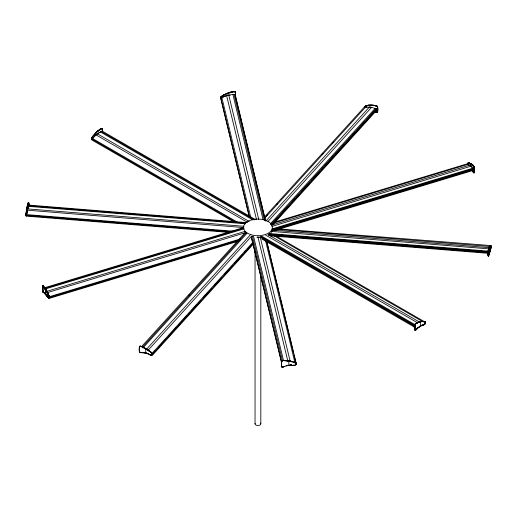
<?xml version="1.0" encoding="UTF-8"?>
<svg xmlns="http://www.w3.org/2000/svg" width="517" height="517" viewBox="0 0 517 517"><rect width="100%" height="100%" fill="white"/><g stroke="black" fill="none" stroke-linecap="round" stroke-linejoin="round"><path stroke-width="0.78" d="M281.642 366.65L281.591 360.989L282.405 360.536L290.386 361.021L294.322 362.217L296.086 363.335L295.957 364.575L294.845 365.345L287.723 365.532L282.23 367.089L281.616 366.786L281.591 360.989L282.095 360.64L282.793 360.73L281.377 361.506L281.5 366.592L282.547 367.115L284.473 366.346M365.248 106.263L368.899 105.229L365.092 106.185L364.433 107.193C367.27 104.001 374.017 104.66 377.565 106.528L377.63 111.956M420.806 321.955C416.657 322.944 412.805 323.881 414.673 329.484C415.539 331.546 417.297 328.069 418.324 327.733L417.962 327.526L415.649 329.814L414.796 329.988L414.64 324.624L415.584 323.487L419.617 321.897M415.119 323.836L415.015 330.092L414.673 329.71M415.041 330.111L414.75 324.346M490.639 245.769L488.604 250.357C485.844 266.513 493.8 242.841 489.98 245.937M141.025 352.73L144.262 352.504L141.425 352.387C138.272 354.067 139.086 347.321 139.609 346.261C143.758 346.416 147.649 349.57 150.945 352.025L142.395 347.166L140.146 346.306L139.364 346.687L140.055 346.086L141.626 346.526A24.835 17.811 39.9 0 1 144.592 347.805L144.321 348.103M102.243 128.636L100.285 129.095C101.83 127.318 103.355 129.431 102.379 131.24L102.372 128.953C99.141 127.718 95.619 133.367 93.344 135.48M42.846 290.929C40.016 273.079 57.755 311.48 44.178 292.952L44.624 292.822L44.184 292.958C41.321 292.195 43.208 287.904 42.672 285.869L42.672 291.465M28.164 204.402L27.685 204.364C27.86 201.468 29.643 202.948 28.765 205.236L28.351 202.58L26.651 208.622L27.201 208.668L28.726 202.606L28.829 205.255L28.784 202.955M246.008 232.973L142.472 347.081M490.349 246.228L489.793 246.182L490.349 246.221L490.006 246.874L489.418 246.822L489.98 245.93L490.497 245.976L489.974 245.93C487.57 247.003 487.68 260.768 489.192 254.118L488.733 254.08L489.192 254.118M488.636 248.703L489.076 248.742L488.636 248.703L488.235 250.325L488.197 255.682L488.662 256.012L488.571 250.338L489.547 247.714L271.826 230.11M229.806 92.692L229.735 92.375L228.139 92.86L226.608 93.823L233.141 91.903L235.539 92.078L235.526 97.435L235.358 91.78L235.532 97.435L235.642 92.369L234.544 91.477L229.735 92.369L229.813 92.692L225.586 94.268L221.386 96.653M27.388 210.445L26.651 214.044L28.519 205.695L26.348 214.581L233.077 231.177M235.526 97.435L235.642 92.369M252.432 236.308L282.418 360.763M225.515 93.971L221.386 96.653L220.914 97.997L221.05 96.75L221.095 98.301C220.035 95.438 224.914 94.792 226.543 93.506M49.212 298.109L49.341 296.642L48.643 294.852L48.255 294.968L48.992 298.102L49.341 297.979L48.249 297.947L48.682 298.231L49.425 297.753L49.425 297.062L42.795 285.823L42.73 291.498C43.473 281.035 42.129 286.702 43.163 291.756L42.724 291.575L43.06 291.472L43.073 292.344M467.549 163.889C467.859 162.273 470.373 163.32 471.349 163.824C474.684 165.55 475.091 169.253 474.328 172.71L473.604 166.409L469.636 163.424L467.788 163.223L467.581 164.27L468.137 163.113L470.108 163.282M49.419 297.753L49.012 296.745L49.341 296.642M26.341 213.547L25.947 213.515L25.856 214.348L25.863 215.751L26.341 215.86M26.193 215.544L26.348 213.547L25.947 213.515L26.277 215.873M91.496 138.336C91.393 141.425 92.11 135.777 93.667 135.667L93.344 135.48C92.323 136.236 90.307 139.467 92.646 139.648M425.497 322.989L425.168 323.177L425.426 321.988L425.349 322.408C425.517 325.923 420.082 325.258 418.324 327.733L420.786 326.13L419.765 326.24A15.368 8.873 -60 0 1 420.974 325.568L424.308 324.689L425.413 323.371C425.95 320.275 421.355 321.677 419.617 321.897L420.431 322.072M491.105 247.385L490.723 247.352L491.053 247.817L490.194 250.7L489.605 250.655L490.194 250.7M27.02 209.598L27.201 208.668L26.277 213.98L25.895 213.948L26.651 208.616L27.207 208.661L27.776 206.012L27.22 205.966L27.453 205.146L27.97 205.191L27.453 205.152M139.403 346.642L140.624 346.17L139.868 346.287M139.364 346.687L139.609 346.261M25.889 215.57L26.012 215.705M491.137 245.594L278.489 228.882M220.849 97.655L221.043 96.757L222.678 95.826M296.118 364.136L295.957 364.575L295.905 363.031L294.322 362.217L295.957 363.238L296.099 364.285M364.433 107.193L364.575 106.76M27.02 209.598L26.503 209.559L27.02 209.598L26.845 210.555L26.361 210.522M91.503 138.336L91.832 138.149M26.955 213.54L27.097 212.959M26.865 207.227L26.903 209.398L26.865 207.227L27.582 206.865L26.994 206.826M488.242 255.954L488.61 255.986L488.455 255.598M27.821 208.435L27.194 210.173L243.565 227.558M27.194 211.085L27.588 209.812M26.554 213.928L25.999 215.531M229.858 231.829L26.361 215.479L26.16 216.119L228.863 232.398M488.481 252.697L268.892 235.054L269.086 234.414M281.364 361.454C282.327 356.937 280.763 376.286 281.591 360.989L281.442 361.215M490.433 249.847L489.903 249.801L490.549 249.485M28.564 202.935C28.525 202.057 28.538 203.517 28.694 205.223M27.543 211.414L27.692 210.975M489.877 251.708L489.308 251.656L489.877 251.708L490.116 251.01L490.194 246.519L276.679 229.393M42.698 291.478L42.982 291.181L43.169 291.756M467.988 163.249L467.575 163.579L468.137 163.12M488.307 250.913L488.63 250.37M489.547 247.714L489.78 247.268L489.224 247.223L488.836 248.166L489.315 248.205L488.836 248.16L489.231 247.223L490.006 246.874L489.418 246.829M296.092 364.285L294.367 365.448M414.615 329.452L414.569 324.87L415.015 324.495M43.04 285.785C42.207 285.765 44.384 286.063 42.905 285.843M49.018 296.816L240.457 238.925M49.005 297.76L238.143 240.534M49.121 297.055L49.451 297.437L49.012 298.083M49.451 297.437L49.121 297.889M490.807 245.782L491.144 246.984L490.775 246.906L491.118 246.596M364.672 106.638L364.679 107.471M491.001 245.801L491.001 246.493M473.145 171.004L472.719 171.133L473.423 172.549L474.276 172.73L474.322 167.114M270.656 233.186L273.222 229.406M271.845 231.5L273.254 229.412M474.167 167.741L474.296 172.697L473.831 172.872L474.296 167.101L473.372 165.602L472.965 165.718M473.423 172.549L473.165 172.045L473.792 172.432L473.417 172.549L473.061 171.76L473.462 171.638L473.061 171.76L473.553 171.928C474.541 172.878 473.333 173.208 474.167 172.303M424.955 324.107L425.226 323.732L424.677 323.952M488.21 250.622L488.604 250.357L488.235 250.325M377.656 107.181C378.076 107.168 378.412 115.491 374.89 111.388M93.661 135.661L95.845 133.263M414.666 329.859L415.687 330.117L416.379 329.536L416.075 329.368M149.006 350.927L149.239 350.668L149.006 350.927L152.425 353.874L150.938 352.032M377.597 107.219L377.61 106.877M365.435 106.063L364.647 106.586M366.896 105.798L366.896 105.798A23.142 16.841 39.8 0 1 369.565 105.416C372.104 105.617 375.672 104.899 377.526 106.967L376.854 105.94L375.374 105.83L377.132 106.095M152.088 353.053C153.62 354.513 151.126 356.174 149.891 354.836L149.891 354.836C146.841 352.426 142.576 353.376 139.48 352.129L139.403 351.198L139.868 352.161L139.416 351.437M152.425 353.88L152.179 354.94L152.347 353.408L152.328 353.861M376.298 112.389L375.781 111.582L375.769 112.04C378.942 114.16 377.358 107.846 377.597 106.541L377.197 106.489M376.589 112.48L377.604 112.092L377.539 106.515L377.526 106.967M141.425 352.387L140.508 352.768L142.117 352.361A14.159 10.295 40 0 1 144.262 352.497L143.287 352.678L144.262 352.504M150.292 355.069L152.347 354.746L150.725 355.231L151.158 355.295M151.908 353.253L151.565 352.956M375.975 111.814L375.575 111.808L376.492 112.176L375.975 111.814L376.014 112.241M139.655 351.935L139.939 352.549L140.702 352.555M143.287 352.684L143.532 352.413L142.582 352.62L142.821 352.361M146.505 348.852L146.221 349.162L147.171 349.725L147.435 349.427L145.716 348.891L145.736 353.201M366.062 106.011A22.935 16.68 39.7 0 1 369.565 105.416L372.673 105.138M146.951 353.544L147.959 353.538L146.195 353.318L146.473 353.001L145.736 352.794L145.451 353.111L146.479 353.008L146.201 353.318M374.379 105.655L374.612 105.403L374.373 105.655A24.37 17.908 40.9 0 0 371.445 105.384L368.653 105.507L368.899 105.222M188.647 295.743L189.733 294.554M142.912 347.96L246.997 233.277M139.945 352.549L140.411 352.478M264.588 216.978L364.336 107.077L366.301 107.633M266.216 216.093L267.302 214.904M276.517 204.745L277.597 203.556M322.052 154.577L323.138 153.381M332.353 143.228L333.433 142.033M264.491 218.452L365.319 107.355L370.489 107.135L376.156 108.654L270.992 224.533M146.608 349.162L250.144 235.08M148.03 350.326L251.572 236.237M265.971 220.966L369.513 106.877L371.477 107.439L267.942 221.528M152.224 353.195L253.052 242.098M376.861 105.94L376.57 105.836M270.546 223.628L375.174 108.35L377.139 108.913L271.974 224.785L270.662 224.41M153.31 352.911L155.475 350.52M158.732 346.939L165.776 339.171M168.484 336.186L176.62 327.229M178.785 324.838L179.871 323.642M180.956 322.446L186.915 315.881M189.086 313.489L190.172 312.294M191.794 310.504L197.216 304.532M198.845 302.736L201.01 300.351M203.181 297.96L208.06 292.583M209.146 291.388L211.311 288.997M214.561 285.416L221.612 277.648M224.32 274.663L232.456 265.706M234.621 263.315L235.707 262.119M236.792 260.923L242.751 254.358M244.922 251.966L246.008 250.771M247.63 248.981L252.509 243.604M152.664 354.074L252.955 243.572M151.908 355.147L152.14 353.563M152.664 354.985L252.955 244.483M271.535 224.817L274.786 221.237M275.871 220.042L278.036 217.651M280.208 215.266L285.087 209.889M286.166 208.694L288.337 206.302M291.588 202.722L295.381 198.541M296.467 197.345L299.181 194.36M301.889 191.374L309.476 183.012M311.648 180.62L312.733 179.425M313.813 178.229L319.777 171.657M321.949 169.272L323.571 167.476M325.199 165.686L330.622 159.714M331.707 158.519L333.872 156.128M336.044 153.743L340.923 148.366M342.002 147.171L344.173 144.779M347.424 141.199L351.217 137.018M352.303 135.822L355.011 132.837M357.725 129.851L365.312 121.489M367.484 119.097L368.569 117.902M369.649 116.706L375.613 110.14M273.06 224.501L377.139 109.824L375.827 109.449M376.874 112.506L377.313 112.273M140.624 346.17L141.412 346.752M141.626 346.526L245.026 232.715L246.338 233.089M369.565 105.416L371.264 105.048M373.384 105.52L373.636 105.248L372.408 105.423L373.636 105.248M377.339 112.37L377.617 111.788M221.069 96.718L221.767 96.401M96.97 131.557L97.383 131.796L95.839 133.257L95.451 133.037L97.791 130.891M234.272 222.181L91.567 139.79L92.375 139.325L92.369 138.414L96.608 134.297L101.235 131.48L96.627 134.31L92.394 138.427M48.863 298.219L49.341 297.986M416.547 329.277L417.723 328.217L417.374 328.024M97.377 131.796L100.595 129.269M282.786 360.73L281.668 361.221M283.691 366.643L282.877 367.076L281.39 366.307M415.015 324.495L414.64 324.618M423.656 324.909L424.644 324.437M221.334 96.433L221.715 96.181M490.782 245.633L490.491 245.504M28.674 202.645L28.293 202.612L28.79 202.774M43.208 292.506L44.275 292.609M43.577 292.396L43.939 292.441L43.447 292.616M415.345 323.636L417.562 322.912L417.219 322.718M93.176 137.949L91.567 138.879L235.674 222.077M415.041 325.607L261.15 236.754L260.368 237.232L415.041 326.518M415.623 323.797L416.721 323.261L415.584 323.487A26.606 15.361 -60 0 1 418.822 322.123L420.037 322.136L418.027 322.401M223.557 95.012L224.591 94.753M283.193 366.986L283.471 366.837M420.373 325.891L420.974 325.574M424.308 324.689L423.662 324.67L424.011 324.514M294.787 365.105L295.924 364.614L295.918 363.218L294.386 362.462L289.417 361.163L282.728 360.498M264.381 220.391L234.02 94.372L227.648 95.167L221.832 97.435L250.7 217.198M221.845 97.461L227.661 95.167M227.661 93.409L227.583 93.066L227.654 93.409L228.727 93.034L228.65 92.692L226.614 93.823M423.106 325.07L421.581 325.296A15.109 8.724 -60 0 1 422.757 324.87M364.912 106.379L365.248 106.269M415.687 330.117L415.409 329.956M49.044 295.808L48.682 295.918L49.044 295.808L48.23 293.914L47.816 294.044L48.23 293.921M473.94 172.833L474.154 172.516M42.704 285.882L43.137 285.72M474.031 167.489L474.302 167.101L473.966 167.198M43.538 285.991L43.169 286.101L45.502 288.79L44.998 288.938L47.357 293.133L47.803 293.003L47.364 292.099L46.885 292.247L47.364 292.105M42.724 291.575L42.982 291.181M45.981 289.572L45.444 289.733L45.981 289.572L46.446 290.392L45.651 290.127L45.67 294.438L45.632 290.115M469.197 163.301L468.77 163.217L469.643 163.165L469.197 163.294A23.246 8.388 73.8 0 1 470.541 163.766M46.407 291.381L46.911 291.233L46.407 291.388L45.91 290.554L46.452 290.386M470.593 163.456L470.089 163.611L471.349 163.824M470.554 163.844L471.084 163.682L470.548 163.837L472.454 164.69L471.982 164.833L472.454 164.684M47.357 293.133L47.803 292.997M48.863 296.319L49.212 296.215L48.986 296.706M473.662 172.2L473.281 172.316L473.792 172.432M43.26 285.739L42.795 285.823M44.708 287.723L243.875 227.474M44.423 288.525L243.585 228.275M44.908 289.093L244.076 228.844M467.788 163.223L468.745 163.068M468.77 163.217L469.184 163.094M274.514 222.123L467.504 163.747L468.473 164.878M469.197 163.294L469.643 163.159M46.737 291.368L245.129 231.357M274.223 222.924L467.988 164.309L470.548 165.602L473.352 168.768L473.352 169.679M471.556 163.96L471.019 164.122L472.002 164.303L471.498 164.451M44.507 293.217L45.341 293.378L44.178 292.952M46.937 292.738L245.329 232.728M271.671 225.069L470.063 165.059L471.039 166.196L271.871 226.44M45.903 294.696L46.44 294.528L45.897 294.69L46.679 295.64L47.17 295.491L46.679 295.634M473.462 166.235L474.095 166.539L472.965 165.724L473.831 166.125M473.863 166.913L474.095 166.539M473.352 168.768L272.64 229.438L272.646 230.375L473.352 169.66M49.496 297.404L239.403 239.959M49.496 298.315L237.859 241.336M472.822 170.403L472.376 170.532L472.719 171.133M274.669 230.472L473.837 170.229L472.868 169.091M473.708 172.833L474.276 172.73M48.249 297.947L49.044 298.122L48.475 298.141M286.812 365.364L286.069 365.868L286.819 365.37L288.557 365.416M221.043 98.094L220.908 97.047M232.023 92.129L230.912 92.388M234.266 91.722L233.077 91.651M424.955 321.684C426.467 322.569 421.62 320.908 420.799 321.955L420.392 321.716M423.656 321.658L421.155 321.587M282.818 366.844L282.547 367.115L282.883 367.083M228.643 95.399L230.104 95.251M222.95 97.351L220.74 97.577L249.407 216.533M257.337 237.387L258.797 237.238M288.861 365.39L288.841 361.073L288.266 360.666M290.14 364.931L291.859 365.241L289.391 365.325L289.307 364.983M234.266 91.729L234.905 91.742L234.214 91.496M256.923 237.284L261.466 237.342M419.61 321.897A24.855 14.347 -60 0 1 422.622 321.458A23.536 13.584 -60 0 1 424.677 321.632L424.961 321.794L423.333 321.471M468.35 163.178L468.77 163.223M488.397 255.792L488.791 255.825L488.21 255.857M246.699 222.594L28.713 205.081L28.325 206.354L245.497 223.803M28.519 205.721L245.698 223.163M27.22 205.973L27.769 206.018M27.588 208.9L243.959 226.284M490.846 248.761L490.329 248.845M271.431 231.39L488.61 248.839M490.187 249.123L490.665 249.162M488.326 249.737L488.772 249.517L488.378 249.485M488.326 249.737L488.649 250.054L488.274 250.021M25.895 213.948L26.277 213.98M488.675 251.146L269.086 233.51L268.691 234.783L488.287 252.425M488.481 251.785L268.892 234.123L268.892 235.061M231.273 231.687L26.16 215.208L25.999 214.839L26.18 215.234L26.225 214.426L25.882 214.736L25.863 214.393M270.301 235.823L488.287 253.33M28.228 202.722L28.726 202.612M489.612 246.48L490.194 246.525M489.03 247.669L489.547 247.714M26.218 211.505L26.671 211.537M287.258 360.866L284.977 360.439M288.273 360.666L289.423 361.157M288.357 361.002L288.88 361.099M144.004 352.781L144.721 352.93M290.464 361.338L290.386 361.021L292.48 361.822M293.443 362.12L294.322 362.217M147.216 353.253L147.952 353.538M150.932 355.011L149.891 354.836M147.7 353.815L149.4 354.21M295.233 362.611L295.608 362.785M101.823 128.403L102.36 128.778M101.985 128.487L102.431 128.992L102.431 131.273M101.125 128.571L101.416 128.733A26.606 15.361 -60 0 0 98.178 131.111L97.784 130.891L98.973 130.465M255.236 219.467L102.036 131.014L100.427 131.945L252.929 219.99M99.445 129.657L99.781 129.851M101.209 131.467L254.409 219.912M96.569 131.88L96.194 132.274L96.608 132.514M425.168 321.839L425.407 323.364M275.729 235.836L425.426 322.265M422.628 321.458L422.971 321.658M274.249 235.914L423.203 321.91M249.207 221.476L97.409 133.832L95.8 134.763L247.598 222.4M421.898 321.496L422.266 321.71M95.102 134.032L94.734 133.825L94.036 134.64L94.372 134.834M268 234.589L419.798 322.227M265.693 235.112L417.49 322.757M419.158 326.634L420.431 326.369L420.386 322.046M92.349 138.401L237.154 222.006M261.977 236.301L415.17 324.754M418.557 327.061L418.938 327.28M91.696 138.556L91.651 138.924M91.696 139.247L92.039 139.648M261.764 238.951L414.964 327.397M417.129 328.728L416.799 328.547A15.09 8.711 -60 0 1 417.962 327.526M42.833 286.114L43.396 285.83M44.843 293.533L45.651 294.425M470.657 166.06L471.627 167.191M235.409 91.987L235.565 92.181M43.169 286.101L43.628 286.754M296.086 363.335L295.905 363.031L296.151 363.671M291.853 365.241L291.782 364.944A14.786 11.807 -16.7 0 0 290.961 364.97M290.218 365.254L290.134 364.931L290.968 364.918A14.819 12.007 -17.6 0 1 291.795 364.905M281.939 366.999L281.474 366.463L281.7 366.863M265.673 221.063L235.125 94.281L232.915 94.508L263.088 219.725M235.125 95.193L246.06 140.579M246.441 142.149L265.299 220.404M266.843 241.484L296.26 363.574M266.656 241.613L279.665 295.614M280.04 297.178L293.617 353.525M293.999 355.089L296.26 364.479M265.551 240.819L294.968 362.902M258.752 219.512L228.766 95.076L226.556 95.309L256.542 219.738M260.083 236.495L290.069 360.931M257.873 236.721L287.853 361.157M220.74 98.489L249.026 215.873M283.516 360.646L253.537 236.217L251.327 236.443L281.5 361.661M251.514 238.137L281.5 362.572M228.643 92.692L228.727 93.034M102.327 128.927L102.347 131.221M261.169 236.767L261.175 237.684M260.82 276.582L260.82 423.862M255.049 250.829L255.049 423.862M92.381 138.42L92.381 139.325M91.58 137.955L91.593 139.357M260.432 423.029A2.882 1.667 0 0 1 258.313 425.51A2.882 1.667 0 0 1 255.146 423.429M46.685 295.601A14.14 5.325 72.2 0 1 47.907 297.398M46.918 292.157A22.974 9.054 72.9 0 1 48.301 294.897M147.145 349.776A23.284 17.229 38.1 0 1 149.846 351.625M489.437 246.538A24.764 3.561 -84.3 0 1 489.993 245.756M473.527 171.663A14.088 4.808 75.6 0 0 473.158 170.933A14.127 4.75 75.4 0 1 473.482 171.566M471.517 164.645A24.803 8.912 73.7 0 1 473.469 166.474M471.569 164.063A24.512 8.11 74.5 0 1 472.919 165.253M367.096 105.526A23.284 17.358 38.5 0 1 369.81 105.08M369.545 105.365A23.905 17.371 39.9 0 1 372.395 105.371M229.716 92.31A25.856 21.061 -14 0 1 233.07 91.587M27.789 206.264A25.889 3.735 -84.2 0 1 28.37 203.898M27.957 205.029A25.676 3.787 -84.5 0 1 28.558 202.774M488.261 250.887L488.261 255.443L488.216 250.913M489.017 252.807L488.875 253.433L489.36 253.472L488.875 253.427L489.017 252.807M44.527 287.316L44.087 287.446L44.527 287.316M472.906 165.123L472.473 165.253L472.906 165.117M47.525 296.021L47.066 296.163L47.525 296.021M48.236 297.178L47.816 297.307L48.637 297.831L48.23 297.178L47.816 297.301L48.43 297.54L48.236 297.178M45.018 288.034L44.546 288.176L45.018 288.034M468.312 163.094L467.956 163.204L468.318 163.101M43.292 292.015L42.943 292.124L43.292 292.015M46.801 294.987L46.291 295.142L46.801 294.994M473.966 166.306L473.604 166.409L473.966 166.3M47.887 296.584L47.448 296.719L47.881 296.584M472.868 168.18L272.155 228.895L273.125 230.026L473.837 169.317L472.868 168.18M28.364 203.646L27.924 203.614L28.364 203.653M26.509 212.532L26.083 212.5L26.503 212.532M27.388 207.75L26.806 207.705L27.388 207.756M490.31 250.254L489.754 250.209L490.31 250.247M489.702 252.264L489.16 252.218L489.702 252.264M488.843 249.317L488.436 249.284L488.843 249.323M293.895 365.454L293.385 365.118L293.889 365.461M235.655 96.976L235.468 93.984L235.636 96.963M139.461 346.468L139.461 352.064L139.461 346.468M287.717 365.525L287.639 365.202L287.723 365.525M250.726 234.595A14.418 8.324 0 0 0 272.349 227.383A14.418 8.324 0 0 0 250.726 220.177A14.418 8.324 0 0 0 250.726 234.595"/></g></svg>
